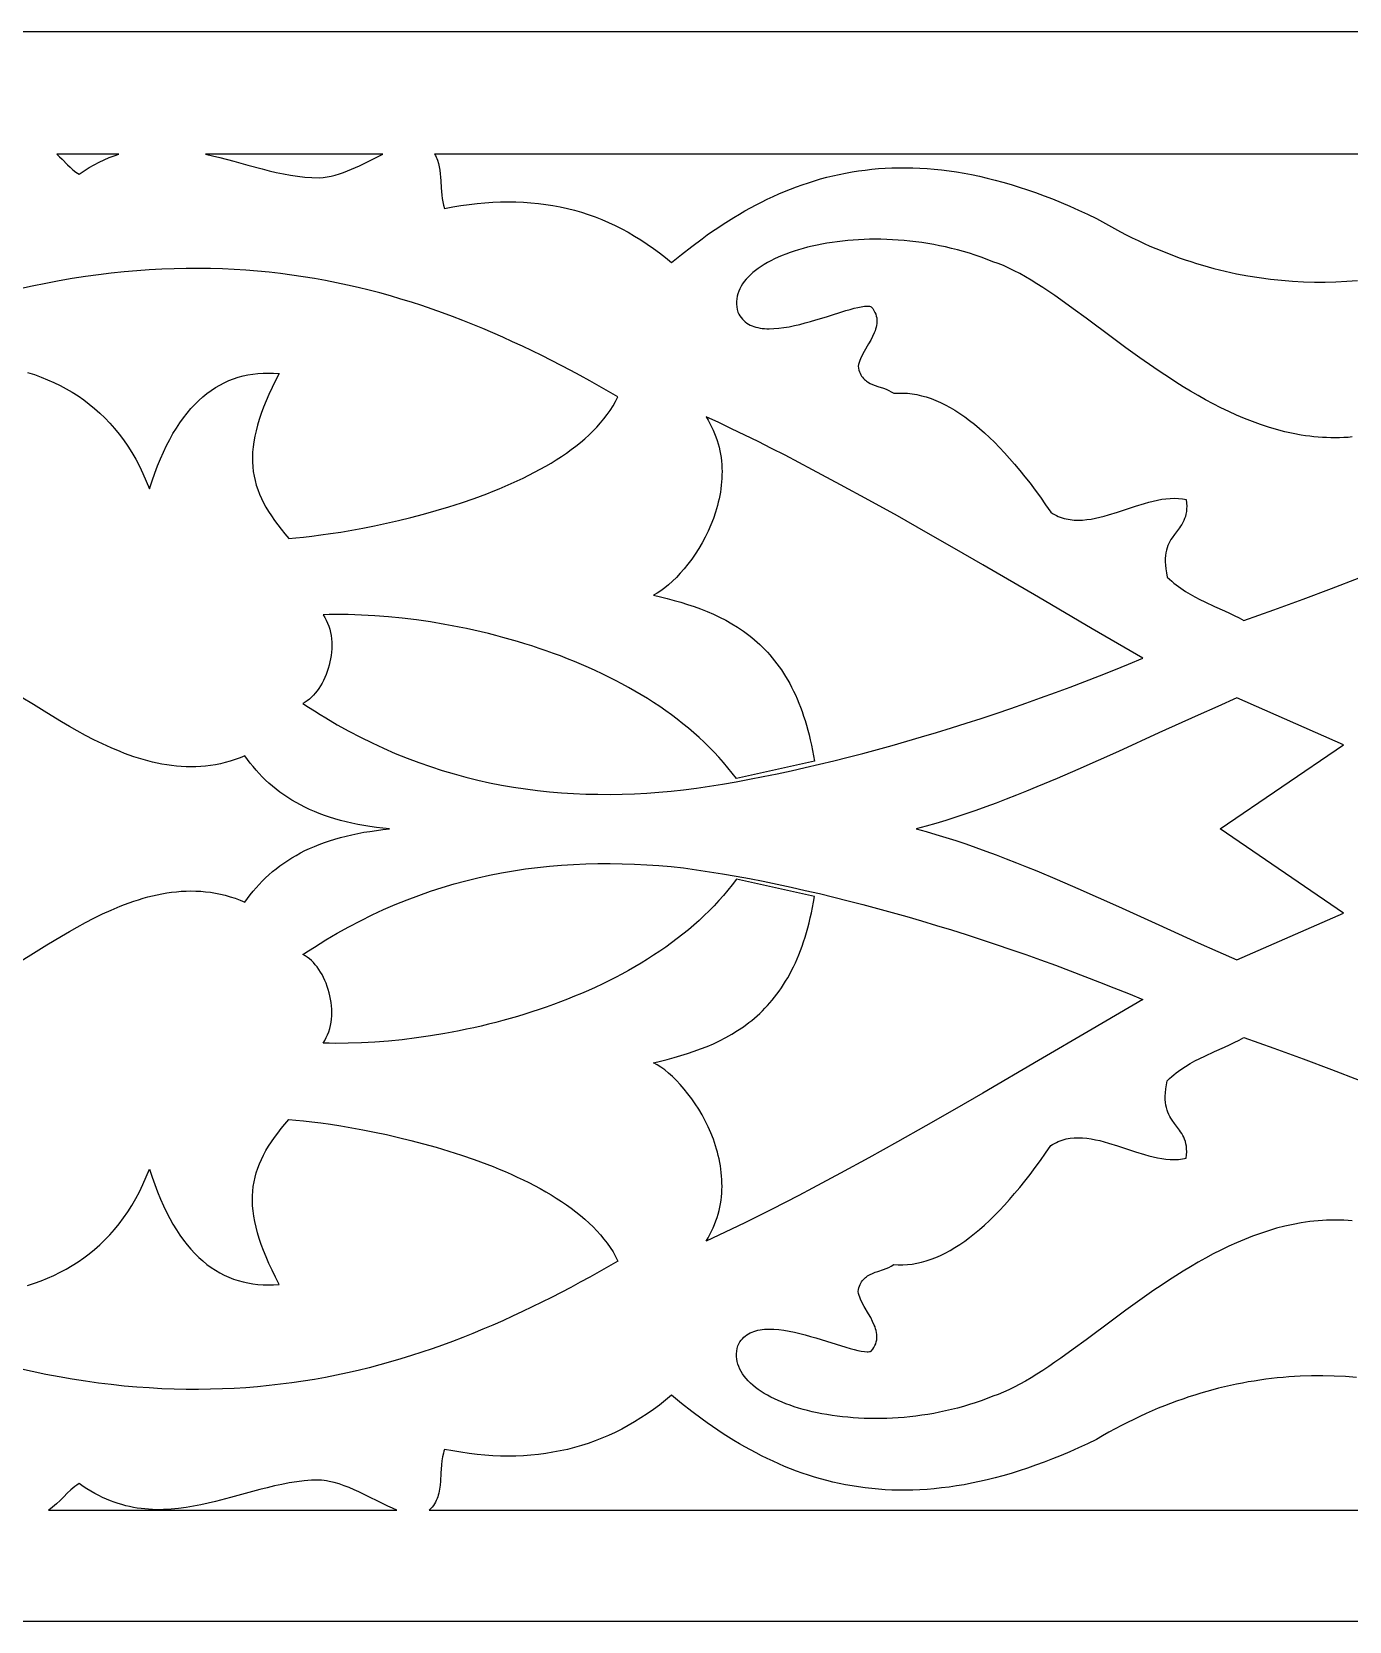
# Model space of a CAD drawing. Extents: x -53 to 63, y -138 to -98.
# Drawn here: x -33.63 to -0.46, y -138.46 to -98.46 of the extents above; entities that cross this region are included whole.
import ezdxf

# ---------------------------------------------------------------- set-up
doc = ezdxf.new("R2010")
doc.units = 0
doc.header["$MEASUREMENT"] = 0
doc.layers.add('LAYER_1', color=18, linetype='CONTINUOUS')

msp = doc.modelspace()

# ---------------------------------------------------------------- linework, layer by layer
at = {"layer": 'LAYER_1'}
for points in [[(63.044, -98.458), (-31.624, -98.458), (-53.408, -98.458)], [(9.224, -101.537), (-23.489, -101.537), (-23.467, -101.574), (-23.448, -101.612), (-23.431, -101.651), (-23.415, -101.69), (-23.39, -101.772), (-23.37, -101.855), (-23.356, -101.941), (-23.345, -102.029), (-23.337, -102.118), (-23.332, -102.207), (-23.322, -102.387), (-23.316, -102.477), (-23.308, -102.566), (-23.297, -102.654), (-23.282, -102.74), (-23.261, -102.824), (-23.234, -102.906), (-23.028, -102.866), (-22.823, -102.831), (-22.62, -102.802), (-22.418, -102.778), (-22.219, -102.759), (-22.021, -102.746), (-21.826, -102.738), (-21.632, -102.735), (-21.439, -102.738), (-21.249, -102.746), (-21.061, -102.759), (-20.874, -102.778), (-20.689, -102.802), (-20.506, -102.831), (-20.325, -102.866), (-20.145, -102.906), (-19.968, -102.951), (-19.792, -103.002), (-19.618, -103.058), (-19.446, -103.119), (-19.276, -103.185), (-19.107, -103.257), (-18.941, -103.334), (-18.776, -103.417), (-18.613, -103.505), (-18.452, -103.598), (-18.293, -103.696), (-18.135, -103.8), (-17.979, -103.909), (-17.826, -104.023), (-17.674, -104.142), (-17.523, -104.267), (-17.269, -104.06), (-17.012, -103.859), (-16.752, -103.666), (-16.621, -103.571), (-16.489, -103.479), (-16.355, -103.389), (-16.221, -103.3), (-16.086, -103.214), (-15.95, -103.13), (-15.813, -103.048), (-15.675, -102.968), (-15.536, -102.891), (-15.395, -102.816), (-15.254, -102.743), (-15.111, -102.673), (-14.967, -102.605), (-14.822, -102.54), (-14.676, -102.478), (-14.529, -102.419), (-14.38, -102.362), (-14.23, -102.308), (-14.078, -102.257), (-13.925, -102.208), (-13.771, -102.163), (-13.615, -102.121), (-13.458, -102.082), (-13.3, -102.047), (-13.139, -102.014), (-12.978, -101.985), (-12.815, -101.959), (-12.65, -101.937), (-12.483, -101.918), (-12.315, -101.903), (-12.145, -101.891), (-11.974, -101.883), (-11.801, -101.878), (-11.626, -101.878), (-11.449, -101.881), (-11.27, -101.888), (-11.09, -101.9), (-10.908, -101.915), (-10.723, -101.934), (-10.537, -101.958), (-10.349, -101.985), (-10.159, -102.017), (-9.967, -102.053), (-9.773, -102.094), (-9.577, -102.139), (-9.379, -102.189), (-9.179, -102.243), (-8.976, -102.301), (-8.772, -102.365), (-8.565, -102.433), (-8.356, -102.506), (-8.144, -102.584), (-7.931, -102.666), (-7.715, -102.754), (-7.497, -102.847), (-7.276, -102.944), (-7.053, -103.047), (-6.828, -103.156), (-6.677, -103.244), (-6.525, -103.329), (-6.375, -103.412), (-6.224, -103.492), (-6.074, -103.569), (-5.924, -103.643), (-5.775, -103.715), (-5.626, -103.784), (-5.478, -103.85), (-5.329, -103.913), (-5.182, -103.975), (-5.034, -104.033), (-4.887, -104.089), (-4.741, -104.143), (-4.594, -104.194), (-4.449, -104.242), (-4.303, -104.288), (-4.158, -104.332), (-4.013, -104.374), (-3.869, -104.413), (-3.725, -104.45), (-3.582, -104.484), (-3.439, -104.517), (-3.296, -104.547), (-3.154, -104.575), (-3.012, -104.601), (-2.729, -104.646), (-2.448, -104.684), (-2.169, -104.713), (-1.891, -104.735), (-1.615, -104.749), (-1.34, -104.756), (-1.067, -104.756), (-0.796, -104.749), (-0.526, -104.736), (-0.258, -104.717)], [(-0.385, -108.656), (-0.493, -108.665), (-0.602, -108.671), (-0.71, -108.675), (-0.818, -108.677), (-0.925, -108.676), (-1.032, -108.672), (-1.139, -108.667), (-1.246, -108.659), (-1.352, -108.649), (-1.457, -108.637), (-1.563, -108.623), (-1.668, -108.607), (-1.877, -108.569), (-2.084, -108.523), (-2.29, -108.47), (-2.495, -108.41), (-2.698, -108.343), (-2.9, -108.27), (-3.1, -108.191), (-3.298, -108.107), (-3.495, -108.017), (-3.691, -107.923), (-3.884, -107.824), (-4.077, -107.721), (-4.267, -107.614), (-4.456, -107.503), (-4.644, -107.39), (-4.829, -107.273), (-5.014, -107.154), (-5.196, -107.033), (-5.377, -106.911), (-5.733, -106.662), (-6.082, -106.409), (-6.425, -106.157), (-7.087, -105.664), (-7.408, -105.429), (-7.721, -105.204), (-7.874, -105.097), (-8.026, -104.993), (-8.176, -104.894), (-8.323, -104.799), (-8.469, -104.709), (-8.613, -104.625), (-8.755, -104.545), (-8.895, -104.472), (-9.033, -104.405), (-9.168, -104.344), (-9.302, -104.291), (-9.434, -104.244), (-9.58, -104.186), (-9.728, -104.132), (-9.876, -104.081), (-10.025, -104.033), (-10.174, -103.988), (-10.323, -103.947), (-10.473, -103.909), (-10.623, -103.873), (-10.773, -103.841), (-10.923, -103.812), (-11.073, -103.787), (-11.222, -103.763), (-11.371, -103.743), (-11.52, -103.726), (-11.668, -103.712), (-11.815, -103.7), (-11.961, -103.691), (-12.106, -103.685), (-12.25, -103.681), (-12.394, -103.68), (-12.535, -103.681), (-12.676, -103.685), (-12.814, -103.692), (-12.952, -103.701), (-13.087, -103.712), (-13.221, -103.726), (-13.353, -103.741), (-13.482, -103.759), (-13.61, -103.78), (-13.735, -103.802), (-13.858, -103.826), (-13.978, -103.853), (-14.096, -103.881), (-14.211, -103.912), (-14.323, -103.944), (-14.432, -103.979), (-14.538, -104.015), (-14.641, -104.053), (-14.741, -104.092), (-14.837, -104.133), (-14.93, -104.176), (-15.02, -104.221), (-15.105, -104.267), (-15.187, -104.315), (-15.265, -104.364), (-15.338, -104.414), (-15.408, -104.466), (-15.473, -104.519), (-15.534, -104.574), (-15.591, -104.63), (-15.643, -104.687), (-15.69, -104.745), (-15.733, -104.804), (-15.77, -104.864), (-15.803, -104.925), (-15.83, -104.988), (-15.852, -105.051), (-15.869, -105.115), (-15.88, -105.18), (-15.886, -105.245), (-15.886, -105.312), (-15.88, -105.379), (-15.868, -105.447), (-15.85, -105.515), (-15.826, -105.565), (-15.799, -105.61), (-15.77, -105.652), (-15.738, -105.691), (-15.703, -105.727), (-15.666, -105.759), (-15.627, -105.788), (-15.585, -105.814), (-15.542, -105.838), (-15.496, -105.858), (-15.448, -105.876), (-15.399, -105.891), (-15.347, -105.904), (-15.295, -105.914), (-15.24, -105.922), (-15.184, -105.928), (-15.126, -105.931), (-15.068, -105.932), (-14.946, -105.929), (-14.821, -105.919), (-14.692, -105.902), (-14.56, -105.88), (-14.427, -105.853), (-14.292, -105.822), (-14.156, -105.787), (-14.021, -105.75), (-13.886, -105.71), (-13.622, -105.629), (-13.137, -105.476), (-13.028, -105.445), (-12.926, -105.417), (-12.832, -105.394), (-12.745, -105.377), (-12.668, -105.366), (-12.6, -105.362), (-12.57, -105.363), (-12.542, -105.366), (-12.517, -105.371), (-12.495, -105.379), (-12.458, -105.425), (-12.427, -105.472), (-12.402, -105.519), (-12.382, -105.566), (-12.368, -105.613), (-12.358, -105.659), (-12.352, -105.706), (-12.351, -105.753), (-12.354, -105.8), (-12.361, -105.847), (-12.371, -105.893), (-12.384, -105.94), (-12.399, -105.987), (-12.418, -106.034), (-12.46, -106.127), (-12.509, -106.221), (-12.561, -106.314), (-12.669, -106.502), (-12.719, -106.595), (-12.764, -106.689), (-12.783, -106.735), (-12.8, -106.782), (-12.815, -106.829), (-12.827, -106.876), (-12.817, -106.925), (-12.806, -106.971), (-12.792, -107.013), (-12.776, -107.052), (-12.758, -107.088), (-12.738, -107.121), (-12.716, -107.152), (-12.693, -107.18), (-12.668, -107.206), (-12.642, -107.229), (-12.614, -107.251), (-12.585, -107.271), (-12.524, -107.306), (-12.46, -107.335), (-12.393, -107.361), (-12.325, -107.385), (-12.186, -107.431), (-12.118, -107.456), (-12.052, -107.484), (-11.989, -107.517), (-11.93, -107.556), (-11.814, -107.55), (-11.698, -107.55), (-11.581, -107.557), (-11.464, -107.57), (-11.346, -107.59), (-11.228, -107.616), (-11.109, -107.649), (-10.99, -107.689), (-10.871, -107.735), (-10.75, -107.787), (-10.63, -107.846), (-10.508, -107.911), (-10.387, -107.983), (-10.264, -108.061), (-10.142, -108.146), (-10.018, -108.237), (-9.895, -108.334), (-9.77, -108.438), (-9.645, -108.548), (-9.52, -108.665), (-9.394, -108.787), (-9.268, -108.917), (-9.141, -109.052), (-9.013, -109.194), (-8.885, -109.341), (-8.757, -109.496), (-8.628, -109.656), (-8.498, -109.822), (-8.368, -109.995), (-8.237, -110.174), (-8.106, -110.359), (-7.974, -110.551), (-7.928, -110.58), (-7.882, -110.608), (-7.835, -110.632), (-7.787, -110.654), (-7.739, -110.673), (-7.69, -110.69), (-7.641, -110.705), (-7.591, -110.718), (-7.541, -110.728), (-7.49, -110.736), (-7.388, -110.747), (-7.283, -110.75), (-7.178, -110.746), (-7.071, -110.736), (-6.962, -110.72), (-6.853, -110.7), (-6.743, -110.675), (-6.632, -110.647), (-6.52, -110.615), (-6.295, -110.545), (-5.844, -110.396), (-5.62, -110.327), (-5.509, -110.296), (-5.399, -110.268), (-5.29, -110.244), (-5.182, -110.224), (-5.075, -110.209), (-4.969, -110.2), (-4.865, -110.198), (-4.762, -110.202), (-4.662, -110.213), (-4.612, -110.222), (-4.563, -110.233), (-4.555, -110.317), (-4.552, -110.394), (-4.555, -110.466), (-4.561, -110.533), (-4.573, -110.595), (-4.588, -110.654), (-4.606, -110.708), (-4.627, -110.759), (-4.651, -110.808), (-4.678, -110.854), (-4.706, -110.898), (-4.736, -110.941), (-4.861, -111.107), (-4.923, -111.193), (-4.952, -111.238), (-4.98, -111.285), (-5.005, -111.335), (-5.028, -111.388), (-5.049, -111.445), (-5.066, -111.505), (-5.079, -111.57), (-5.089, -111.64), (-5.094, -111.714), (-5.095, -111.795), (-5.09, -111.882), (-5.08, -111.975), (-5.064, -112.076), (-5.042, -112.184), (-4.987, -112.236), (-4.932, -112.286), (-4.877, -112.333), (-4.82, -112.379), (-4.705, -112.464), (-4.587, -112.542), (-4.468, -112.615), (-4.347, -112.682), (-4.224, -112.745), (-4.1, -112.805), (-3.851, -112.919), (-3.603, -113.03), (-3.479, -113.087), (-3.357, -113.145), (-3.236, -113.207), (-3.117, -113.273), (-2.361, -113.005), (-1.626, -112.738), (-0.91, -112.47), (-0.212, -112.202)], [(-33.732, -107.03), (-33.561, -107.086), (-33.394, -107.147), (-33.23, -107.214), (-33.069, -107.285), (-32.912, -107.362), (-32.758, -107.444), (-32.608, -107.531), (-32.461, -107.624), (-32.318, -107.723), (-32.179, -107.828), (-32.044, -107.938), (-31.912, -108.054), (-31.785, -108.177), (-31.661, -108.306), (-31.542, -108.441), (-31.427, -108.582), (-31.316, -108.73), (-31.209, -108.885), (-31.107, -109.047), (-31.009, -109.215), (-30.916, -109.391), (-30.827, -109.574), (-30.743, -109.764), (-30.664, -109.961), (-30.599, -109.761), (-30.532, -109.568), (-30.461, -109.384), (-30.388, -109.206), (-30.313, -109.037), (-30.235, -108.874), (-30.155, -108.72), (-30.072, -108.572), (-29.987, -108.432), (-29.899, -108.299), (-29.809, -108.173), (-29.716, -108.054), (-29.622, -107.942), (-29.524, -107.837), (-29.425, -107.738), (-29.323, -107.647), (-29.219, -107.563), (-29.113, -107.485), (-29.004, -107.413), (-28.894, -107.348), (-28.781, -107.29), (-28.666, -107.238), (-28.549, -107.193), (-28.429, -107.153), (-28.308, -107.12), (-28.185, -107.093), (-28.059, -107.073), (-27.932, -107.058), (-27.802, -107.049), (-27.671, -107.046), (-27.538, -107.049), (-27.402, -107.057), (-27.494, -107.238), (-27.579, -107.413), (-27.657, -107.583), (-27.728, -107.748), (-27.793, -107.907), (-27.85, -108.062), (-27.901, -108.213), (-27.945, -108.359), (-27.982, -108.501), (-28.013, -108.639), (-28.038, -108.774), (-28.056, -108.905), (-28.067, -109.034), (-28.073, -109.16), (-28.072, -109.283), (-28.064, -109.403), (-28.051, -109.522), (-28.032, -109.639), (-28.006, -109.754), (-27.975, -109.867), (-27.938, -109.98), (-27.895, -110.091), (-27.846, -110.202), (-27.791, -110.313), (-27.731, -110.423), (-27.665, -110.533), (-27.594, -110.644), (-27.517, -110.755), (-27.435, -110.867), (-27.347, -110.979), (-27.254, -111.093), (-27.155, -111.209), (-26.982, -111.195), (-26.788, -111.176), (-26.576, -111.152), (-26.347, -111.122), (-26.103, -111.087), (-25.845, -111.047), (-25.574, -111.001), (-25.293, -110.949), (-25.001, -110.891), (-24.701, -110.827), (-24.394, -110.757), (-24.082, -110.68), (-23.765, -110.598), (-23.446, -110.508), (-23.126, -110.412), (-22.806, -110.31), (-22.487, -110.2), (-22.172, -110.083), (-22.016, -110.022), (-21.861, -109.96), (-21.708, -109.895), (-21.556, -109.829), (-21.406, -109.76), (-21.258, -109.69), (-21.112, -109.618), (-20.969, -109.544), (-20.828, -109.469), (-20.69, -109.391), (-20.555, -109.311), (-20.423, -109.23), (-20.294, -109.146), (-20.169, -109.061), (-20.047, -108.973), (-19.929, -108.884), (-19.815, -108.792), (-19.705, -108.698), (-19.599, -108.603), (-19.498, -108.505), (-19.401, -108.405), (-19.31, -108.303), (-19.223, -108.199), (-19.142, -108.093), (-19.065, -107.985), (-18.995, -107.875), (-18.93, -107.762), (-18.871, -107.647), (-19.344, -107.376), (-19.581, -107.243), (-19.82, -107.112), (-20.06, -106.983), (-20.301, -106.856), (-20.542, -106.732), (-20.785, -106.609), (-21.03, -106.489), (-21.275, -106.372), (-21.522, -106.257), (-21.77, -106.144), (-22.02, -106.035), (-22.271, -105.928), (-22.523, -105.824), (-22.777, -105.723), (-23.032, -105.625), (-23.29, -105.53), (-23.548, -105.438), (-23.809, -105.35), (-24.071, -105.265), (-24.334, -105.184), (-24.6, -105.106), (-24.868, -105.032), (-25.137, -104.961), (-25.408, -104.895), (-25.681, -104.832), (-25.957, -104.773), (-26.234, -104.719), (-26.513, -104.668), (-26.795, -104.622), (-27.079, -104.581), (-27.365, -104.543), (-27.653, -104.51), (-27.943, -104.482), (-28.236, -104.459), (-28.531, -104.44), (-28.829, -104.426), (-29.129, -104.417), (-29.432, -104.413), (-29.737, -104.415), (-30.045, -104.421), (-30.355, -104.433), (-30.669, -104.45), (-30.984, -104.473), (-31.303, -104.501), (-31.625, -104.535), (-31.949, -104.575), (-32.276, -104.62), (-32.606, -104.671), (-32.939, -104.729), (-33.275, -104.792), (-33.615, -104.862), (-33.957, -104.938)], [(-33.895, -121.835), (-33.585, -121.649), (-33.244, -121.439), (-32.875, -121.216), (-32.68, -121.102), (-32.48, -120.988), (-32.275, -120.876), (-32.064, -120.766), (-31.848, -120.66), (-31.628, -120.56), (-31.403, -120.465), (-31.289, -120.421), (-31.175, -120.378), (-31.059, -120.338), (-30.943, -120.3), (-30.826, -120.265), (-30.708, -120.232), (-30.589, -120.202), (-30.47, -120.175), (-30.35, -120.151), (-30.23, -120.13), (-30.109, -120.113), (-29.987, -120.099), (-29.865, -120.089), (-29.743, -120.083), (-29.621, -120.08), (-29.498, -120.082), (-29.374, -120.089), (-29.251, -120.099), (-29.127, -120.115), (-29.004, -120.135), (-28.88, -120.16), (-28.756, -120.19), (-28.632, -120.225), (-28.508, -120.265), (-28.385, -120.312), (-28.261, -120.363), (-28.195, -120.269), (-28.127, -120.177), (-28.056, -120.088), (-27.982, -120), (-27.905, -119.914), (-27.826, -119.831), (-27.743, -119.75), (-27.658, -119.671), (-27.569, -119.594), (-27.478, -119.52), (-27.383, -119.448), (-27.285, -119.378), (-27.185, -119.311), (-27.081, -119.246), (-26.973, -119.184), (-26.863, -119.124), (-26.749, -119.066), (-26.632, -119.011), (-26.512, -118.959), (-26.388, -118.909), (-26.26, -118.862), (-26.13, -118.817), (-25.995, -118.775), (-25.857, -118.736), (-25.716, -118.699), (-25.571, -118.665), (-25.422, -118.634), (-25.269, -118.605), (-25.113, -118.58), (-24.953, -118.557), (-24.789, -118.537), (-24.621, -118.519), (-24.789, -118.502), (-24.953, -118.482), (-25.113, -118.46), (-25.269, -118.434), (-25.422, -118.405), (-25.571, -118.374), (-25.716, -118.34), (-25.857, -118.304), (-25.995, -118.264), (-26.13, -118.222), (-26.26, -118.178), (-26.388, -118.13), (-26.512, -118.08), (-26.632, -118.028), (-26.749, -117.973), (-26.863, -117.915), (-26.973, -117.855), (-27.081, -117.793), (-27.185, -117.728), (-27.285, -117.661), (-27.383, -117.591), (-27.478, -117.519), (-27.569, -117.445), (-27.658, -117.368), (-27.743, -117.289), (-27.826, -117.208), (-27.905, -117.125), (-27.982, -117.039), (-28.056, -116.952), (-28.127, -116.862), (-28.195, -116.77), (-28.261, -116.676), (-28.385, -116.728), (-28.508, -116.774), (-28.632, -116.814), (-28.756, -116.85), (-28.88, -116.88), (-29.004, -116.905), (-29.127, -116.925), (-29.251, -116.94), (-29.374, -116.951), (-29.498, -116.957), (-29.621, -116.959), (-29.743, -116.957), (-29.865, -116.95), (-29.987, -116.94), (-30.109, -116.927), (-30.23, -116.909), (-30.35, -116.889), (-30.47, -116.865), (-30.589, -116.837), (-30.708, -116.807), (-30.826, -116.775), (-30.943, -116.739), (-31.059, -116.701), (-31.175, -116.661), (-31.289, -116.619), (-31.403, -116.574), (-31.628, -116.48), (-31.848, -116.379), (-32.064, -116.273), (-32.275, -116.164), (-32.48, -116.052), (-32.68, -115.938), (-32.875, -115.824), (-33.244, -115.601), (-33.585, -115.391), (-33.895, -115.205)], [(-0.385, -128.383), (-0.493, -128.374), (-0.602, -128.368), (-0.71, -128.364), (-0.818, -128.363), (-0.925, -128.364), (-1.032, -128.367), (-1.139, -128.373), (-1.246, -128.38), (-1.352, -128.39), (-1.457, -128.402), (-1.563, -128.416), (-1.668, -128.433), (-1.877, -128.471), (-2.084, -128.517), (-2.29, -128.57), (-2.495, -128.63), (-2.698, -128.697), (-2.9, -128.769), (-3.1, -128.848), (-3.298, -128.933), (-3.495, -129.022), (-3.691, -129.117), (-3.884, -129.216), (-4.077, -129.319), (-4.267, -129.426), (-4.456, -129.536), (-4.644, -129.65), (-4.829, -129.766), (-5.014, -129.885), (-5.196, -130.006), (-5.377, -130.129), (-5.733, -130.378), (-6.082, -130.63), (-6.425, -130.882), (-7.087, -131.375), (-7.408, -131.611), (-7.721, -131.835), (-7.874, -131.943), (-8.026, -132.046), (-8.176, -132.145), (-8.323, -132.24), (-8.469, -132.33), (-8.613, -132.415), (-8.755, -132.494), (-8.895, -132.568), (-9.033, -132.635), (-9.168, -132.695), (-9.302, -132.749), (-9.434, -132.795), (-9.58, -132.853), (-9.728, -132.908), (-9.876, -132.959), (-10.025, -133.007), (-10.174, -133.051), (-10.323, -133.093), (-10.473, -133.131), (-10.623, -133.166), (-10.773, -133.198), (-10.923, -133.227), (-11.073, -133.253), (-11.222, -133.276), (-11.371, -133.296), (-11.52, -133.313), (-11.668, -133.328), (-11.815, -133.34), (-11.961, -133.348), (-12.106, -133.355), (-12.25, -133.358), (-12.394, -133.359), (-12.535, -133.358), (-12.676, -133.354), (-12.814, -133.348), (-12.952, -133.339), (-13.087, -133.327), (-13.221, -133.314), (-13.353, -133.298), (-13.482, -133.28), (-13.61, -133.26), (-13.735, -133.238), (-13.858, -133.213), (-13.978, -133.187), (-14.096, -133.158), (-14.211, -133.128), (-14.323, -133.095), (-14.432, -133.061), (-14.538, -133.025), (-14.641, -132.987), (-14.741, -132.947), (-14.837, -132.906), (-14.93, -132.863), (-15.02, -132.819), (-15.105, -132.773), (-15.187, -132.725), (-15.265, -132.676), (-15.338, -132.625), (-15.408, -132.574), (-15.473, -132.52), (-15.534, -132.466), (-15.591, -132.41), (-15.643, -132.353), (-15.69, -132.295), (-15.733, -132.236), (-15.77, -132.176), (-15.803, -132.115), (-15.83, -132.052), (-15.852, -131.989), (-15.869, -131.925), (-15.88, -131.86), (-15.886, -131.795), (-15.886, -131.728), (-15.88, -131.661), (-15.868, -131.593), (-15.85, -131.525), (-15.826, -131.476), (-15.799, -131.43), (-15.77, -131.388), (-15.738, -131.349), (-15.703, -131.313), (-15.666, -131.281), (-15.627, -131.252), (-15.585, -131.225), (-15.542, -131.202), (-15.496, -131.182), (-15.448, -131.164), (-15.399, -131.149), (-15.347, -131.136), (-15.295, -131.126), (-15.24, -131.118), (-15.184, -131.112), (-15.126, -131.109), (-15.068, -131.107), (-14.946, -131.11), (-14.821, -131.121), (-14.692, -131.137), (-14.56, -131.159), (-14.427, -131.187), (-14.292, -131.218), (-14.156, -131.253), (-14.021, -131.29), (-13.886, -131.329), (-13.622, -131.41), (-13.137, -131.563), (-13.028, -131.595), (-12.926, -131.622), (-12.832, -131.645), (-12.745, -131.663), (-12.668, -131.673), (-12.6, -131.677), (-12.57, -131.676), (-12.542, -131.673), (-12.517, -131.668), (-12.495, -131.661), (-12.458, -131.614), (-12.427, -131.567), (-12.402, -131.521), (-12.382, -131.474), (-12.368, -131.427), (-12.358, -131.38), (-12.352, -131.333), (-12.351, -131.287), (-12.354, -131.24), (-12.361, -131.193), (-12.371, -131.146), (-12.384, -131.1), (-12.399, -131.053), (-12.418, -131.006), (-12.46, -130.912), (-12.509, -130.819), (-12.561, -130.725), (-12.669, -130.538), (-12.719, -130.444), (-12.764, -130.351), (-12.783, -130.304), (-12.8, -130.257), (-12.815, -130.21), (-12.827, -130.164), (-12.817, -130.114), (-12.806, -130.069), (-12.792, -130.026), (-12.776, -129.987), (-12.758, -129.951), (-12.738, -129.918), (-12.716, -129.887), (-12.693, -129.859), (-12.668, -129.834), (-12.642, -129.81), (-12.614, -129.789), (-12.585, -129.769), (-12.524, -129.734), (-12.46, -129.704), (-12.393, -129.678), (-12.325, -129.654), (-12.186, -129.609), (-12.118, -129.583), (-12.052, -129.555), (-11.989, -129.522), (-11.93, -129.483), (-11.814, -129.49), (-11.698, -129.489), (-11.581, -129.483), (-11.464, -129.469), (-11.346, -129.45), (-11.228, -129.423), (-11.109, -129.39), (-10.99, -129.351), (-10.871, -129.305), (-10.75, -129.252), (-10.63, -129.193), (-10.508, -129.128), (-10.387, -129.056), (-10.264, -128.978), (-10.142, -128.893), (-10.018, -128.802), (-9.895, -128.705), (-9.77, -128.601), (-9.645, -128.491), (-9.52, -128.375), (-9.394, -128.252), (-9.268, -128.123), (-9.141, -127.988), (-9.013, -127.846), (-8.885, -127.698), (-8.757, -127.544), (-8.628, -127.383), (-8.498, -127.217), (-8.368, -127.044), (-8.237, -126.865), (-8.106, -126.68), (-7.974, -126.488), (-7.928, -126.459), (-7.882, -126.432), (-7.835, -126.407), (-7.787, -126.385), (-7.739, -126.366), (-7.69, -126.349), (-7.641, -126.334), (-7.591, -126.322), (-7.541, -126.311), (-7.49, -126.303), (-7.388, -126.293), (-7.283, -126.29), (-7.178, -126.294), (-7.071, -126.304), (-6.962, -126.319), (-6.853, -126.34), (-6.743, -126.364), (-6.632, -126.393), (-6.52, -126.424), (-6.295, -126.494), (-5.844, -126.643), (-5.62, -126.712), (-5.509, -126.743), (-5.399, -126.771), (-5.29, -126.795), (-5.182, -126.815), (-5.075, -126.83), (-4.969, -126.839), (-4.865, -126.842), (-4.762, -126.838), (-4.662, -126.826), (-4.612, -126.817), (-4.563, -126.806), (-4.555, -126.723), (-4.552, -126.645), (-4.555, -126.573), (-4.561, -126.507), (-4.573, -126.444), (-4.588, -126.386), (-4.606, -126.331), (-4.627, -126.28), (-4.651, -126.232), (-4.678, -126.186), (-4.706, -126.141), (-4.736, -126.099), (-4.861, -125.933), (-4.923, -125.847), (-4.952, -125.802), (-4.98, -125.754), (-5.005, -125.704), (-5.028, -125.651), (-5.049, -125.595), (-5.066, -125.534), (-5.079, -125.469), (-5.089, -125.4), (-5.094, -125.325), (-5.095, -125.244), (-5.09, -125.157), (-5.08, -125.064), (-5.064, -124.963), (-5.042, -124.855), (-4.987, -124.803), (-4.932, -124.753), (-4.877, -124.706), (-4.82, -124.66), (-4.705, -124.575), (-4.587, -124.497), (-4.468, -124.425), (-4.347, -124.357), (-4.224, -124.294), (-4.1, -124.234), (-3.851, -124.121), (-3.603, -124.01), (-3.479, -123.953), (-3.357, -123.894), (-3.236, -123.832), (-3.117, -123.766), (-2.361, -124.034), (-1.626, -124.302), (-0.91, -124.57), (-0.212, -124.838)], [(-33.732, -130.01), (-33.561, -129.953), (-33.394, -129.892), (-33.23, -129.826), (-33.069, -129.754), (-32.912, -129.678), (-32.758, -129.596), (-32.608, -129.508), (-32.461, -129.415), (-32.318, -129.316), (-32.179, -129.212), (-32.044, -129.102), (-31.912, -128.985), (-31.785, -128.863), (-31.661, -128.734), (-31.542, -128.599), (-31.427, -128.457), (-31.316, -128.309), (-31.209, -128.154), (-31.107, -127.993), (-31.009, -127.824), (-30.916, -127.649), (-30.827, -127.466), (-30.743, -127.276), (-30.664, -127.079), (-30.599, -127.279), (-30.532, -127.471), (-30.461, -127.656), (-30.388, -127.833), (-30.313, -128.003), (-30.235, -128.165), (-30.155, -128.32), (-30.072, -128.468), (-29.987, -128.608), (-29.899, -128.741), (-29.809, -128.867), (-29.716, -128.986), (-29.622, -129.098), (-29.524, -129.203), (-29.425, -129.301), (-29.323, -129.392), (-29.219, -129.477), (-29.113, -129.555), (-29.004, -129.626), (-28.894, -129.691), (-28.781, -129.749), (-28.666, -129.801), (-28.549, -129.847), (-28.429, -129.886), (-28.308, -129.919), (-28.185, -129.946), (-28.059, -129.967), (-27.932, -129.982), (-27.802, -129.991), (-27.671, -129.994), (-27.538, -129.991), (-27.402, -129.982), (-27.494, -129.801), (-27.579, -129.626), (-27.657, -129.456), (-27.728, -129.292), (-27.793, -129.132), (-27.85, -128.977), (-27.901, -128.827), (-27.945, -128.681), (-27.982, -128.539), (-28.013, -128.401), (-28.038, -128.266), (-28.056, -128.134), (-28.067, -128.006), (-28.073, -127.88), (-28.072, -127.757), (-28.064, -127.636), (-28.051, -127.518), (-28.032, -127.401), (-28.006, -127.286), (-27.975, -127.172), (-27.938, -127.06), (-27.895, -126.948), (-27.846, -126.837), (-27.791, -126.727), (-27.731, -126.616), (-27.665, -126.506), (-27.594, -126.396), (-27.517, -126.285), (-27.435, -126.173), (-27.347, -126.06), (-27.254, -125.946), (-27.155, -125.831), (-26.982, -125.845), (-26.788, -125.863), (-26.576, -125.888), (-26.347, -125.917), (-26.103, -125.952), (-25.845, -125.992), (-25.574, -126.039), (-25.293, -126.09), (-25.001, -126.148), (-24.701, -126.212), (-24.394, -126.282), (-24.082, -126.359), (-23.765, -126.442), (-23.446, -126.531), (-23.126, -126.627), (-22.806, -126.73), (-22.487, -126.839), (-22.172, -126.956), (-22.016, -127.017), (-21.861, -127.08), (-21.708, -127.144), (-21.556, -127.211), (-21.406, -127.279), (-21.258, -127.349), (-21.112, -127.421), (-20.969, -127.495), (-20.828, -127.571), (-20.69, -127.649), (-20.555, -127.728), (-20.423, -127.81), (-20.294, -127.893), (-20.169, -127.979), (-20.047, -128.067), (-19.929, -128.156), (-19.815, -128.248), (-19.705, -128.341), (-19.599, -128.437), (-19.498, -128.535), (-19.401, -128.634), (-19.31, -128.736), (-19.223, -128.84), (-19.142, -128.946), (-19.065, -129.055), (-18.995, -129.165), (-18.93, -129.278), (-18.871, -129.393), (-19.344, -129.664), (-19.581, -129.797), (-19.82, -129.927), (-20.06, -130.056), (-20.301, -130.183), (-20.542, -130.308), (-20.785, -130.43), (-21.03, -130.55), (-21.275, -130.668), (-21.522, -130.783), (-21.77, -130.895), (-22.02, -131.005), (-22.271, -131.112), (-22.523, -131.216), (-22.777, -131.317), (-23.032, -131.415), (-23.29, -131.51), (-23.548, -131.601), (-23.809, -131.689), (-24.071, -131.774), (-24.334, -131.856), (-24.6, -131.934), (-24.868, -132.008), (-25.137, -132.078), (-25.408, -132.145), (-25.681, -132.208), (-25.957, -132.266), (-26.234, -132.321), (-26.513, -132.371), (-26.795, -132.417), (-27.079, -132.459), (-27.365, -132.496), (-27.653, -132.529), (-27.943, -132.557), (-28.236, -132.581), (-28.531, -132.6), (-28.829, -132.614), (-29.129, -132.622), (-29.432, -132.626), (-29.737, -132.625), (-30.045, -132.618), (-30.355, -132.607), (-30.669, -132.589), (-30.984, -132.567), (-31.303, -132.539), (-31.625, -132.505), (-31.949, -132.465), (-32.276, -132.42), (-32.606, -132.368), (-32.939, -132.311), (-33.275, -132.247), (-33.615, -132.178), (-33.957, -132.102)], [(-0.28, -132.321), (-0.559, -132.301), (-0.84, -132.288), (-1.123, -132.283), (-1.408, -132.285), (-1.694, -132.294), (-1.983, -132.311), (-2.128, -132.323), (-2.273, -132.337), (-2.418, -132.352), (-2.565, -132.37), (-2.711, -132.391), (-2.858, -132.413), (-3.005, -132.438), (-3.153, -132.465), (-3.302, -132.494), (-3.45, -132.525), (-3.599, -132.559), (-3.749, -132.596), (-3.899, -132.635), (-4.049, -132.676), (-4.2, -132.72), (-4.351, -132.766), (-4.503, -132.815), (-4.655, -132.867), (-4.808, -132.921), (-4.961, -132.978), (-5.114, -133.038), (-5.268, -133.1), (-5.422, -133.165), (-5.576, -133.233), (-5.731, -133.304), (-5.887, -133.378), (-6.043, -133.455), (-6.199, -133.535), (-6.356, -133.617), (-6.513, -133.703), (-6.67, -133.792), (-6.828, -133.884), (-7.053, -133.992), (-7.276, -134.095), (-7.497, -134.193), (-7.715, -134.286), (-7.931, -134.373), (-8.144, -134.456), (-8.356, -134.534), (-8.565, -134.607), (-8.772, -134.675), (-8.976, -134.738), (-9.179, -134.797), (-9.379, -134.851), (-9.577, -134.901), (-9.773, -134.946), (-9.967, -134.986), (-10.159, -135.022), (-10.349, -135.054), (-10.537, -135.082), (-10.723, -135.105), (-10.908, -135.125), (-11.09, -135.14), (-11.27, -135.151), (-11.449, -135.158), (-11.626, -135.162), (-11.801, -135.161), (-11.974, -135.157), (-12.145, -135.149), (-12.315, -135.137), (-12.483, -135.122), (-12.65, -135.103), (-12.815, -135.08), (-12.978, -135.055), (-13.139, -135.025), (-13.3, -134.993), (-13.458, -134.957), (-13.615, -134.918), (-13.771, -134.876), (-13.925, -134.831), (-14.078, -134.783), (-14.23, -134.732), (-14.38, -134.678), (-14.529, -134.621), (-14.676, -134.561), (-14.822, -134.499), (-14.967, -134.434), (-15.111, -134.366), (-15.254, -134.296), (-15.395, -134.224), (-15.536, -134.149), (-15.675, -134.071), (-15.813, -133.991), (-15.95, -133.909), (-16.086, -133.825), (-16.221, -133.739), (-16.355, -133.651), (-16.489, -133.56), (-16.621, -133.468), (-16.752, -133.374), (-17.012, -133.18), (-17.269, -132.979), (-17.523, -132.772), (-17.674, -132.897), (-17.826, -133.017), (-17.979, -133.131), (-18.135, -133.24), (-18.293, -133.343), (-18.452, -133.442), (-18.613, -133.535), (-18.776, -133.623), (-18.941, -133.705), (-19.107, -133.782), (-19.276, -133.854), (-19.446, -133.92), (-19.618, -133.982), (-19.792, -134.038), (-19.968, -134.088), (-20.145, -134.133), (-20.325, -134.173), (-20.506, -134.208), (-20.689, -134.237), (-20.874, -134.261), (-21.061, -134.28), (-21.249, -134.293), (-21.439, -134.301), (-21.632, -134.304), (-21.826, -134.301), (-22.021, -134.293), (-22.219, -134.28), (-22.418, -134.261), (-22.62, -134.237), (-22.823, -134.208), (-23.028, -134.173), (-23.234, -134.133), (-23.251, -134.18), (-23.265, -134.227), (-23.287, -134.324), (-23.302, -134.423), (-23.313, -134.525), (-23.327, -134.73), (-23.339, -134.936), (-23.348, -135.037), (-23.362, -135.137), (-23.381, -135.234), (-23.394, -135.282), (-23.408, -135.328), (-23.425, -135.374), (-23.444, -135.419), (-23.465, -135.462), (-23.49, -135.505), (-23.517, -135.546), (-23.548, -135.586), (-23.582, -135.625), (-23.62, -135.662), (9.735, -135.662)], [(-53.408, -138.458), (-31.624, -138.458), (63.044, -138.458)]]:
    msp.add_lwpolyline(points, dxfattribs=at)
for points in [[(-31.432, -101.537), (-32.997, -101.537), (-32.929, -101.602), (-32.862, -101.668), (-32.729, -101.803), (-32.661, -101.869), (-32.591, -101.931), (-32.517, -101.99), (-32.437, -102.044), (-32.31, -101.957), (-32.183, -101.877), (-32.056, -101.804), (-31.93, -101.738), (-31.805, -101.679), (-31.68, -101.625), (-31.556, -101.578)], [(-24.787, -101.537), (-29.252, -101.537), (-29.074, -101.579), (-28.896, -101.623), (-28.54, -101.718), (-28.185, -101.816), (-27.829, -101.911), (-27.651, -101.955), (-27.473, -101.996), (-27.294, -102.033), (-27.115, -102.065), (-26.936, -102.093), (-26.756, -102.114), (-26.576, -102.128), (-26.395, -102.135), (-26.293, -102.126), (-26.191, -102.11), (-26.088, -102.09), (-25.986, -102.063), (-25.884, -102.033), (-25.782, -101.998), (-25.681, -101.959), (-25.579, -101.918), (-25.478, -101.874), (-25.378, -101.828), (-25.178, -101.731)], [(-17.974, -112.638), (-17.802, -112.679), (-17.63, -112.722), (-17.459, -112.767), (-17.289, -112.816), (-17.121, -112.868), (-16.955, -112.923), (-16.791, -112.983), (-16.629, -113.047), (-16.469, -113.115), (-16.312, -113.189), (-16.157, -113.269), (-16.006, -113.354), (-15.858, -113.445), (-15.713, -113.542), (-15.572, -113.647), (-15.503, -113.702), (-15.434, -113.759), (-15.367, -113.817), (-15.301, -113.878), (-15.236, -113.941), (-15.172, -114.005), (-15.109, -114.072), (-15.047, -114.141), (-14.987, -114.212), (-14.927, -114.285), (-14.869, -114.361), (-14.812, -114.438), (-14.756, -114.518), (-14.702, -114.601), (-14.649, -114.686), (-14.597, -114.773), (-14.547, -114.863), (-14.498, -114.955), (-14.45, -115.051), (-14.404, -115.148), (-14.36, -115.249), (-14.317, -115.352), (-14.275, -115.458), (-14.235, -115.566), (-14.196, -115.678), (-14.16, -115.792), (-14.124, -115.91), (-14.091, -116.03), (-14.059, -116.154), (-14.029, -116.28), (-14, -116.41), (-13.974, -116.543), (-13.949, -116.679), (-13.925, -116.818), (-15.889, -117.254), (-15.993, -117.116), (-16.101, -116.98), (-16.213, -116.847), (-16.329, -116.716), (-16.448, -116.588), (-16.571, -116.462), (-16.697, -116.339), (-16.827, -116.218), (-16.96, -116.1), (-17.096, -115.984), (-17.235, -115.871), (-17.377, -115.76), (-17.522, -115.651), (-17.669, -115.545), (-17.819, -115.441), (-17.972, -115.34), (-18.127, -115.241), (-18.285, -115.144), (-18.444, -115.05), (-18.606, -114.958), (-18.77, -114.868), (-18.936, -114.781), (-19.103, -114.696), (-19.272, -114.614), (-19.443, -114.534), (-19.616, -114.456), (-19.79, -114.38), (-19.965, -114.307), (-20.141, -114.236), (-20.319, -114.167), (-20.497, -114.101), (-20.677, -114.037), (-20.857, -113.975), (-21.038, -113.915), (-21.219, -113.858), (-21.401, -113.803), (-21.584, -113.75), (-21.766, -113.699), (-21.949, -113.651), (-22.132, -113.604), (-22.315, -113.56), (-22.498, -113.518), (-22.681, -113.478), (-22.864, -113.441), (-23.046, -113.405), (-23.227, -113.372), (-23.588, -113.311), (-23.946, -113.26), (-24.3, -113.216), (-24.649, -113.181), (-24.992, -113.154), (-25.329, -113.136), (-25.659, -113.125), (-25.98, -113.123), (-26.138, -113.125), (-26.293, -113.128), (-26.25, -113.197), (-26.212, -113.268), (-26.179, -113.341), (-26.151, -113.417), (-26.127, -113.494), (-26.108, -113.574), (-26.093, -113.654), (-26.083, -113.736), (-26.077, -113.818), (-26.075, -113.902), (-26.076, -113.985), (-26.082, -114.069), (-26.091, -114.152), (-26.104, -114.235), (-26.12, -114.317), (-26.139, -114.399), (-26.162, -114.479), (-26.188, -114.558), (-26.217, -114.634), (-26.248, -114.709), (-26.282, -114.782), (-26.319, -114.852), (-26.358, -114.92), (-26.4, -114.984), (-26.444, -115.046), (-26.489, -115.103), (-26.537, -115.157), (-26.587, -115.207), (-26.638, -115.252), (-26.691, -115.293), (-26.746, -115.329), (-26.802, -115.36), (-26.658, -115.455), (-26.513, -115.548), (-26.369, -115.639), (-26.225, -115.727), (-25.935, -115.897), (-25.645, -116.058), (-25.353, -116.211), (-25.062, -116.355), (-24.769, -116.49), (-24.475, -116.618), (-24.181, -116.737), (-23.886, -116.849), (-23.59, -116.952), (-23.294, -117.048), (-22.997, -117.136), (-22.699, -117.217), (-22.4, -117.29), (-22.101, -117.357), (-21.801, -117.416), (-21.5, -117.468), (-21.198, -117.513), (-20.896, -117.552), (-20.593, -117.584), (-20.29, -117.609), (-19.986, -117.628), (-19.681, -117.641), (-19.375, -117.648), (-19.069, -117.649), (-18.762, -117.645), (-18.455, -117.634), (-18.147, -117.618), (-17.838, -117.597), (-17.529, -117.57), (-17.219, -117.538), (-16.896, -117.493), (-16.568, -117.443), (-16.236, -117.389), (-15.899, -117.331), (-15.558, -117.268), (-15.212, -117.201), (-14.864, -117.13), (-14.511, -117.054), (-14.156, -116.975), (-13.797, -116.891), (-13.436, -116.804), (-13.073, -116.713), (-12.707, -116.619), (-12.339, -116.52), (-11.969, -116.419), (-11.598, -116.313), (-11.226, -116.205), (-10.852, -116.093), (-10.478, -115.978), (-10.104, -115.859), (-9.729, -115.738), (-9.354, -115.614), (-8.979, -115.487), (-8.605, -115.357), (-8.232, -115.224), (-7.859, -115.089), (-7.488, -114.951), (-7.118, -114.811), (-6.75, -114.668), (-6.384, -114.523), (-6.02, -114.376), (-5.658, -114.226), (-6.935, -113.481), (-8.285, -112.689), (-9.688, -111.872), (-10.401, -111.46), (-11.118, -111.05), (-11.836, -110.644), (-12.553, -110.245), (-13.265, -109.856), (-13.97, -109.479), (-14.318, -109.296), (-14.664, -109.117), (-15.006, -108.942), (-15.345, -108.772), (-15.679, -108.607), (-16.009, -108.448), (-16.334, -108.294), (-16.654, -108.146), (-16.604, -108.23), (-16.557, -108.314), (-16.513, -108.398), (-16.474, -108.483), (-16.437, -108.568), (-16.405, -108.654), (-16.375, -108.74), (-16.349, -108.827), (-16.326, -108.914), (-16.307, -109.001), (-16.29, -109.088), (-16.276, -109.175), (-16.266, -109.263), (-16.258, -109.35), (-16.253, -109.437), (-16.251, -109.524), (-16.252, -109.612), (-16.255, -109.699), (-16.26, -109.785), (-16.269, -109.872), (-16.279, -109.958), (-16.292, -110.043), (-16.307, -110.129), (-16.324, -110.214), (-16.344, -110.298), (-16.365, -110.381), (-16.388, -110.465), (-16.413, -110.547), (-16.469, -110.709), (-16.532, -110.869), (-16.6, -111.024), (-16.674, -111.175), (-16.753, -111.322), (-16.837, -111.464), (-16.924, -111.601), (-17.015, -111.731), (-17.108, -111.856), (-17.204, -111.974), (-17.301, -112.086), (-17.398, -112.19), (-17.497, -112.286), (-17.595, -112.374), (-17.692, -112.454), (-17.788, -112.525), (-17.883, -112.586)], [(-11.361, -118.519), (-11.114, -118.587), (-10.866, -118.658), (-10.617, -118.734), (-10.366, -118.814), (-10.114, -118.898), (-9.861, -118.986), (-9.606, -119.077), (-9.351, -119.171), (-9.096, -119.269), (-8.84, -119.369), (-8.583, -119.471), (-8.326, -119.576), (-7.811, -119.792), (-7.296, -120.015), (-6.783, -120.242), (-6.271, -120.472), (-5.257, -120.934), (-4.262, -121.387), (-3.774, -121.605), (-3.294, -121.815), (-0.603, -120.636), (-3.709, -118.519), (-0.603, -116.404), (-3.294, -115.224), (-3.774, -115.435), (-4.262, -115.653), (-5.257, -116.105), (-6.271, -116.568), (-6.783, -116.798), (-7.296, -117.025), (-7.811, -117.247), (-8.326, -117.463), (-8.583, -117.568), (-8.84, -117.671), (-9.096, -117.771), (-9.351, -117.868), (-9.606, -117.962), (-9.861, -118.053), (-10.114, -118.141), (-10.366, -118.225), (-10.617, -118.305), (-10.866, -118.381), (-11.114, -118.452)], [(-17.974, -124.402), (-17.802, -124.361), (-17.63, -124.318), (-17.459, -124.272), (-17.289, -124.224), (-17.121, -124.172), (-16.955, -124.116), (-16.791, -124.057), (-16.629, -123.993), (-16.469, -123.924), (-16.312, -123.85), (-16.157, -123.771), (-16.006, -123.686), (-15.858, -123.595), (-15.713, -123.497), (-15.572, -123.392), (-15.503, -123.337), (-15.434, -123.281), (-15.367, -123.222), (-15.301, -123.161), (-15.236, -123.099), (-15.172, -123.034), (-15.109, -122.967), (-15.047, -122.898), (-14.987, -122.827), (-14.927, -122.754), (-14.869, -122.679), (-14.812, -122.601), (-14.756, -122.521), (-14.702, -122.438), (-14.649, -122.354), (-14.597, -122.266), (-14.547, -122.176), (-14.498, -122.084), (-14.45, -121.989), (-14.404, -121.891), (-14.36, -121.791), (-14.317, -121.688), (-14.275, -121.582), (-14.235, -121.473), (-14.196, -121.362), (-14.16, -121.247), (-14.124, -121.13), (-14.091, -121.009), (-14.059, -120.886), (-14.029, -120.759), (-14, -120.629), (-13.974, -120.497), (-13.949, -120.36), (-13.925, -120.221), (-15.889, -119.785), (-15.993, -119.923), (-16.101, -120.059), (-16.213, -120.192), (-16.329, -120.323), (-16.448, -120.451), (-16.571, -120.577), (-16.697, -120.7), (-16.827, -120.821), (-16.96, -120.94), (-17.096, -121.056), (-17.235, -121.169), (-17.377, -121.28), (-17.522, -121.389), (-17.669, -121.495), (-17.819, -121.599), (-17.972, -121.7), (-18.127, -121.799), (-18.285, -121.896), (-18.444, -121.99), (-18.606, -122.082), (-18.77, -122.171), (-18.936, -122.258), (-19.103, -122.343), (-19.272, -122.426), (-19.443, -122.506), (-19.616, -122.584), (-19.79, -122.659), (-19.965, -122.732), (-20.141, -122.803), (-20.319, -122.872), (-20.497, -122.938), (-20.677, -123.003), (-20.857, -123.065), (-21.038, -123.124), (-21.219, -123.182), (-21.401, -123.237), (-21.584, -123.29), (-21.766, -123.34), (-21.949, -123.389), (-22.132, -123.435), (-22.315, -123.479), (-22.498, -123.521), (-22.681, -123.561), (-22.864, -123.599), (-23.046, -123.634), (-23.227, -123.668), (-23.588, -123.728), (-23.946, -123.78), (-24.3, -123.823), (-24.649, -123.858), (-24.992, -123.885), (-25.329, -123.904), (-25.659, -123.914), (-25.98, -123.916), (-26.138, -123.915), (-26.293, -123.911), (-26.25, -123.842), (-26.212, -123.771), (-26.179, -123.698), (-26.151, -123.622), (-26.127, -123.545), (-26.108, -123.466), (-26.093, -123.385), (-26.083, -123.303), (-26.077, -123.221), (-26.075, -123.138), (-26.076, -123.054), (-26.082, -122.971), (-26.091, -122.887), (-26.104, -122.804), (-26.12, -122.722), (-26.139, -122.641), (-26.162, -122.56), (-26.188, -122.482), (-26.217, -122.405), (-26.248, -122.33), (-26.282, -122.257), (-26.319, -122.187), (-26.358, -122.12), (-26.4, -122.055), (-26.444, -121.994), (-26.489, -121.936), (-26.537, -121.882), (-26.587, -121.833), (-26.638, -121.787), (-26.691, -121.746), (-26.746, -121.71), (-26.802, -121.679), (-26.658, -121.584), (-26.513, -121.491), (-26.369, -121.401), (-26.225, -121.312), (-25.935, -121.142), (-25.645, -120.981), (-25.353, -120.829), (-25.062, -120.685), (-24.769, -120.549), (-24.475, -120.421), (-24.181, -120.302), (-23.886, -120.191), (-23.59, -120.087), (-23.294, -119.991), (-22.997, -119.903), (-22.699, -119.822), (-22.4, -119.749), (-22.101, -119.683), (-21.801, -119.624), (-21.5, -119.572), (-21.198, -119.526), (-20.896, -119.488), (-20.593, -119.456), (-20.29, -119.43), (-19.986, -119.411), (-19.681, -119.398), (-19.375, -119.391), (-19.069, -119.39), (-18.762, -119.394), (-18.455, -119.405), (-18.147, -119.421), (-17.838, -119.442), (-17.529, -119.469), (-17.219, -119.501), (-16.896, -119.546), (-16.568, -119.596), (-16.236, -119.65), (-15.899, -119.708), (-15.558, -119.771), (-15.212, -119.838), (-14.864, -119.91), (-14.511, -119.985), (-14.156, -120.065), (-13.797, -120.148), (-13.436, -120.235), (-13.073, -120.326), (-12.707, -120.421), (-12.339, -120.519), (-11.969, -120.621), (-11.598, -120.726), (-11.226, -120.835), (-10.852, -120.947), (-10.478, -121.062), (-10.104, -121.18), (-9.729, -121.302), (-9.354, -121.426), (-8.979, -121.553), (-8.605, -121.683), (-8.232, -121.816), (-7.859, -121.951), (-7.488, -122.089), (-7.118, -122.229), (-6.75, -122.372), (-6.384, -122.517), (-6.02, -122.664), (-5.658, -122.814), (-6.935, -123.559), (-8.285, -124.35), (-9.688, -125.168), (-10.401, -125.579), (-11.118, -125.989), (-11.836, -126.395), (-12.553, -126.794), (-13.265, -127.183), (-13.97, -127.56), (-14.318, -127.743), (-14.664, -127.923), (-15.006, -128.097), (-15.345, -128.267), (-15.679, -128.432), (-16.009, -128.592), (-16.334, -128.745), (-16.654, -128.893), (-16.604, -128.81), (-16.557, -128.726), (-16.513, -128.642), (-16.474, -128.557), (-16.437, -128.471), (-16.405, -128.385), (-16.375, -128.299), (-16.349, -128.213), (-16.326, -128.126), (-16.307, -128.039), (-16.29, -127.952), (-16.276, -127.864), (-16.266, -127.777), (-16.258, -127.69), (-16.253, -127.602), (-16.251, -127.515), (-16.252, -127.428), (-16.255, -127.341), (-16.26, -127.254), (-16.269, -127.168), (-16.279, -127.082), (-16.292, -126.996), (-16.307, -126.911), (-16.324, -126.826), (-16.344, -126.742), (-16.365, -126.658), (-16.388, -126.575), (-16.413, -126.493), (-16.469, -126.33), (-16.532, -126.171), (-16.6, -126.015), (-16.674, -125.864), (-16.753, -125.717), (-16.837, -125.575), (-16.924, -125.439), (-17.015, -125.308), (-17.108, -125.183), (-17.204, -125.065), (-17.301, -124.954), (-17.398, -124.85), (-17.497, -124.753), (-17.595, -124.665), (-17.692, -124.585), (-17.788, -124.515), (-17.883, -124.453)], [(-33.207, -135.662), (-24.433, -135.662), (-24.548, -135.614), (-24.664, -135.561), (-24.902, -135.446), (-25.144, -135.325), (-25.391, -135.206), (-25.515, -135.149), (-25.64, -135.096), (-25.765, -135.048), (-25.891, -135.005), (-26.017, -134.968), (-26.143, -134.938), (-26.206, -134.926), (-26.269, -134.917), (-26.332, -134.91), (-26.395, -134.905), (-26.489, -134.907), (-26.583, -134.912), (-26.771, -134.928), (-26.958, -134.95), (-27.145, -134.979), (-27.331, -135.014), (-27.517, -135.054), (-27.702, -135.098), (-27.888, -135.144), (-28.258, -135.244), (-28.628, -135.346), (-28.999, -135.443), (-29.185, -135.488), (-29.37, -135.529), (-29.557, -135.565), (-29.743, -135.596), (-29.931, -135.621), (-30.118, -135.639), (-30.212, -135.645), (-30.307, -135.649), (-30.401, -135.651), (-30.496, -135.651), (-30.591, -135.648), (-30.685, -135.642), (-30.781, -135.634), (-30.876, -135.624), (-30.972, -135.61), (-31.067, -135.594), (-31.164, -135.574), (-31.26, -135.551), (-31.356, -135.525), (-31.453, -135.496), (-31.55, -135.463), (-31.648, -135.427), (-31.745, -135.387), (-31.843, -135.343), (-31.941, -135.296), (-32.04, -135.244), (-32.139, -135.188), (-32.238, -135.129), (-32.337, -135.064), (-32.437, -134.996), (-32.491, -135.031), (-32.543, -135.069), (-32.592, -135.109), (-32.64, -135.151), (-32.732, -135.239), (-32.821, -135.33), (-32.911, -135.421), (-33.003, -135.508), (-33.051, -135.55), (-33.101, -135.589), (-33.153, -135.627)]]:
    msp.add_lwpolyline(points, close=True, dxfattribs=at)

doc.saveas('drawing.dxf')
